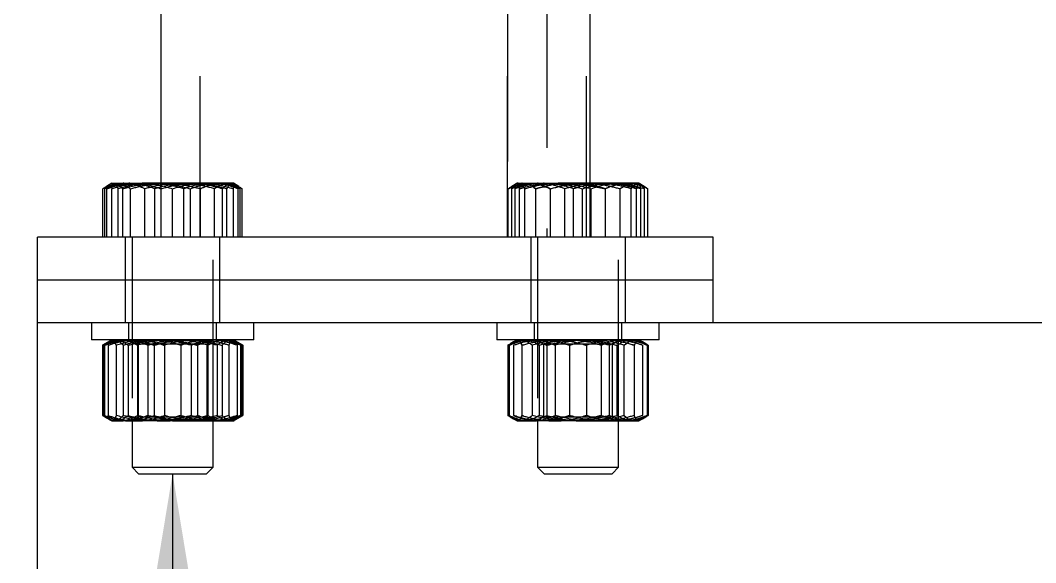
# Model space of a CAD drawing. Header units: metres. Extents: x 0 to 21025, y 0 to 14850.
# Drawn here: x 8533 to 9034, y 4642 to 4910 of the extents above; entities that cross this region are included whole.
import ezdxf

# ---------------------------------------------------------------- set-up
doc = ezdxf.new("R2010")
doc.units = ezdxf.units.M
doc.header["$LTSCALE"] = 25
doc.linetypes.add('HIDDEN2', pattern=[4.7625, 3.175, -1.5875])
doc.linetypes.add('PHANTOM', pattern=[63.5, 31.75, -6.35, 6.35, -6.35, 6.35, -6.35])
for name, color, linetype in [('SDM', 7, 'Continuous'), ('SL4', 4, 'Continuous'), ('SRE', 2, 'PHANTOM'), ('ST1', 7, 'HIDDEN2')]:
    doc.layers.add(name, color=color, linetype=linetype)
doc.styles.add('ROMANS', font='ROMANS.SHX')
doc.dimstyles.new('25___1-25', dxfattribs={"dimscale": 25, "dimtxt": 2.5, "dimasz": 2, "dimexe": 1.5, "dimexo": 1, "dimgap": 0.5, "dimtad": 1, "dimzin": 12, "dimtxsty": 'ROMANS', "dimcen": 0, "dimclrd": 256, "dimclre": 256, "dimclrt": 3, "dimazin": 3, "dimtfac": 1, "dimtmove": 0, "dimatfit": 0, "dimfxl": 1, "dimlwd": -1, "dimlwe": -1, "dimarcsym": 0})

msp = doc.modelspace()

# ---------------------------------------------------------------- linework, layer by layer
at = {"layer": 'SL4'}
for p, q in [((8814.376, 5408.899), (8814.376, 4829.246)), ((8602.71, 5312.904), (8602.71, 4829.246)), ((8578.543, 4829.246), (8575.876, 4827.706)), ((8578.543, 4829.246), (8593.543, 4829.246)), ((8623.543, 4829.246), (8593.543, 4829.246)), ((8638.543, 4829.246), (8623.543, 4829.246)), ((8778.543, 4829.246), (8777.996, 4828.93)), ((8779.081, 4829.246), (8778.543, 4829.246)), ((8779.081, 4829.246), (8798.708, 4829.246)), ((8828.171, 4829.246), (8798.708, 4829.246)), ((8838.543, 4829.246), (8828.171, 4829.246)), ((8839.09, 4828.93), (8838.543, 4829.246)), ((8841.27, 4826.566), (8839.073, 4828.764)), ((8841.216, 4827.703), (8839.09, 4828.93)), ((8574.138, 4802.746), (8574.138, 4826.566)), ((8578.543, 4802.746), (8578.543, 4826.566)), ((8608.543, 4802.746), (8608.543, 4826.566)), ((8638.543, 4802.746), (8638.543, 4826.566)), ((8775.817, 4802.746), (8775.817, 4826.566)), ((8782.345, 4802.746), (8782.345, 4826.566)), ((8815.071, 4802.746), (8815.071, 4826.566)), ((8841.27, 4802.746), (8841.27, 4826.566)), ((8842.935, 4802.746), (8842.935, 4826.566)), ((8541.876, 4781.579), (8541.876, 4802.746)), ((8875.21, 4802.746), (8541.876, 4802.746)), ((8875.21, 4781.579), (8875.21, 4802.746)), ((8541.876, 4760.413), (8541.876, 4781.579)), ((8875.21, 4781.579), (8541.876, 4781.579)), ((8875.21, 4760.413), (8875.21, 4781.579)), ((8541.876, 4593.746), (8541.876, 4760.413)), ((8875.21, 4760.413), (8541.876, 4760.413)), ((8568.543, 4760.413), (8568.543, 4752.079)), ((8648.543, 4752.079), (8648.543, 4760.413)), ((8768.543, 4760.413), (8768.543, 4752.079)), ((8848.543, 4752.079), (8848.543, 4760.413)), ((9300.048, 4760.413), (8875.21, 4760.413)), ((8648.543, 4752.079), (8568.543, 4752.079)), ((8578.543, 4752.079), (8573.902, 4749.4)), ((8573.902, 4749.4), (8573.902, 4714.759)), ((8591.223, 4749.4), (8591.223, 4714.759)), ((8625.864, 4749.4), (8625.864, 4714.759)), ((8643.184, 4749.4), (8638.543, 4752.079)), ((8643.184, 4749.4), (8643.184, 4714.759)), ((8769.26, 4752.079), (8768.543, 4752.079)), ((8848.543, 4752.079), (8769.26, 4752.079)), ((8776.789, 4751.008), (8774.523, 4749.4)), ((8774.523, 4749.4), (8774.523, 4714.759)), ((8778.543, 4752.079), (8776.763, 4751.052)), ((8797.187, 4749.4), (8797.187, 4714.759)), ((8831.207, 4749.4), (8831.207, 4714.759)), ((8840.323, 4751.052), (8838.543, 4752.079)), ((8840.297, 4751.008), (8842.563, 4749.4)), ((8842.563, 4749.4), (8842.563, 4714.759)), ((8573.902, 4714.759), (8578.543, 4712.079)), ((8638.543, 4712.079), (8643.184, 4714.759)), ((8776.789, 4713.151), (8774.523, 4714.759)), ((8776.763, 4713.107), (8778.543, 4712.079)), ((8838.543, 4712.079), (8840.323, 4713.107)), ((8578.543, 4712.079), (8582.562, 4712.079)), ((8608.543, 4712.079), (8582.562, 4712.079)), ((8588.543, 4712.079), (8588.543, 4689.293)), ((8608.543, 4712.079), (8634.524, 4712.079)), ((8628.543, 4689.293), (8628.543, 4712.079)), ((8634.524, 4712.079), (8638.543, 4712.079)), ((8778.543, 4712.079), (8785.855, 4712.079)), ((8814.197, 4712.079), (8785.855, 4712.079)), ((8788.543, 4712.079), (8788.543, 4689.293)), ((8814.197, 4712.079), (8836.885, 4712.079)), ((8828.543, 4689.293), (8828.543, 4712.079)), ((8836.885, 4712.079), (8838.543, 4712.079)), ((8588.543, 4689.293), (8591.756, 4686.079)), ((8588.543, 4689.293), (8628.543, 4689.293)), ((8625.33, 4686.079), (8628.543, 4689.293)), ((8788.543, 4689.293), (8791.756, 4686.079)), ((8788.543, 4689.293), (8828.543, 4689.293)), ((8825.33, 4686.079), (8828.543, 4689.293)), ((8591.756, 4686.079), (8625.33, 4686.079)), ((8791.756, 4686.079), (8825.33, 4686.079))]:
    msp.add_line(p, q, dxfattribs=at)
for points, knots in [([(8574.138, 4826.566), (8574.575, 4826.885), (8576.011, 4827.933), (8577.505, 4828.24), (8578.543, 4828.454)], [0, 0, 0, 0, 0.30465, 1, 1, 1, 1]), ([(8578.543, 4826.566), (8580.979, 4827.315), (8585.896, 4828.827), (8590.979, 4829.105), (8593.543, 4829.246)], [0, 0, 0, 0, 0.495458, 1, 1, 1, 1]), ([(8578.543, 4829.246), (8578.543, 4829.219), (8578.543, 4829.098), (8578.543, 4827.675), (8578.543, 4826.566)], [0, 0, 0, 0, 0.2203639, 1, 1, 1, 1]), ([(8593.543, 4829.246), (8593.899, 4829.243), (8596.591, 4829.218), (8601.668, 4828.633), (8606.237, 4827.26), (8608.543, 4826.566)], [0, 0, 0, 0, 0.07009, 0.5307844, 1, 1, 1, 1]), ([(8608.543, 4826.566), (8610.979, 4827.315), (8615.896, 4828.827), (8620.979, 4829.105), (8623.543, 4829.246)], [0, 0, 0, 0, 0.495458, 1, 1, 1, 1]), ([(8623.543, 4829.246), (8623.899, 4829.243), (8626.591, 4829.218), (8631.668, 4828.633), (8636.237, 4827.26), (8638.543, 4826.566)], [0, 0, 0, 0, 0.07009, 0.5307844, 1, 1, 1, 1]), ([(8638.543, 4826.566), (8638.543, 4827.675), (8638.543, 4829.098), (8638.543, 4829.219), (8638.543, 4829.246)], [0, 0, 0, 0, 0.7796361, 1, 1, 1, 1]), ([(8775.817, 4826.566), (8776.025, 4826.877), (8777.088, 4828.461), (8778.193, 4828.896), (8779.081, 4829.246)], [0, 0, 0, 0, 0.1963527, 1, 1, 1, 1]), ([(8779.081, 4829.246), (8779.324, 4829.219), (8780.428, 4829.098), (8781.505, 4827.675), (8782.345, 4826.566)], [0, 0, 0, 0, 0.2203639, 1, 1, 1, 1]), ([(8782.345, 4826.566), (8785.002, 4827.315), (8790.366, 4828.827), (8795.911, 4829.105), (8798.708, 4829.246)], [0, 0, 0, 0, 0.495458, 1, 1, 1, 1]), ([(8798.708, 4829.246), (8799.096, 4829.243), (8802.033, 4829.218), (8807.571, 4828.633), (8812.556, 4827.26), (8815.071, 4826.566)], [0, 0, 0, 0, 0.07009003, 0.53078443, 1, 1, 1, 1]), ([(8815.071, 4826.566), (8817.199, 4827.315), (8821.492, 4828.827), (8825.931, 4829.105), (8828.171, 4829.246)], [0, 0, 0, 0, 0.495458, 1, 1, 1, 1]), ([(8828.171, 4829.246), (8828.481, 4829.243), (8830.832, 4829.218), (8835.266, 4828.633), (8839.256, 4827.26), (8841.27, 4826.566)], [0, 0, 0, 0, 0.07009, 0.5307844, 1, 1, 1, 1]), ([(8839.275, 4828.562), (8839.444, 4828.523), (8840.688, 4828.238), (8841.894, 4827.341), (8842.935, 4826.566)], [0, 0, 0, 0, 0.13557047, 1, 1, 1, 1]), ([(8573.902, 4749.4), (8575.309, 4750.149), (8578.147, 4751.66), (8581.082, 4751.939), (8582.562, 4752.079)], [0, 0, 0, 0, 0.495458, 1, 1, 1, 1]), ([(8582.562, 4752.079), (8582.768, 4752.076), (8584.322, 4752.052), (8587.253, 4751.467), (8589.891, 4750.093), (8591.223, 4749.4)], [0, 0, 0, 0, 0.07009, 0.5307844, 1, 1, 1, 1]), ([(8608.543, 4752.079), (8606.968, 4752.039), (8601.105, 4751.891), (8595.397, 4750.452), (8591.223, 4749.4)], [0, 0, 0, 0, 0.2686336, 1, 1, 1, 1]), ([(8625.864, 4749.4), (8624.41, 4749.804), (8618.764, 4751.375), (8612.898, 4751.779), (8608.543, 4752.079)], [0, 0, 0, 0, 0.2575513, 1, 1, 1, 1]), ([(8625.864, 4749.4), (8627.27, 4750.149), (8630.109, 4751.66), (8633.043, 4751.939), (8634.524, 4752.079)], [0, 0, 0, 0, 0.495458, 1, 1, 1, 1]), ([(8634.524, 4752.079), (8634.729, 4752.076), (8636.284, 4752.052), (8639.215, 4751.467), (8641.853, 4750.093), (8643.184, 4749.4)], [0, 0, 0, 0, 0.07009, 0.5307844, 1, 1, 1, 1]), ([(8774.523, 4749.4), (8776.363, 4750.149), (8780.078, 4751.66), (8783.917, 4751.939), (8785.855, 4752.079)], [0, 0, 0, 0, 0.495458, 1, 1, 1, 1]), ([(8785.855, 4752.079), (8786.123, 4752.076), (8788.157, 4752.052), (8791.993, 4751.467), (8795.445, 4750.093), (8797.187, 4749.4)], [0, 0, 0, 0, 0.07009, 0.5307844, 1, 1, 1, 1]), ([(8814.197, 4752.079), (8812.65, 4752.039), (8806.892, 4751.891), (8801.287, 4750.452), (8797.187, 4749.4)], [0, 0, 0, 0, 0.2686336, 1, 1, 1, 1]), ([(8831.207, 4749.4), (8829.779, 4749.804), (8824.234, 4751.375), (8818.474, 4751.779), (8814.197, 4752.079)], [0, 0, 0, 0, 0.2575513, 1, 1, 1, 1]), ([(8831.207, 4749.4), (8832.129, 4750.149), (8833.99, 4751.66), (8835.914, 4751.939), (8836.885, 4752.079)], [0, 0, 0, 0, 0.495458, 1, 1, 1, 1]), ([(8573.902, 4714.759), (8575.309, 4714.01), (8578.147, 4712.498), (8581.082, 4712.22), (8582.562, 4712.079)], [0, 0, 0, 0, 0.495458, 1, 1, 1, 1]), ([(8582.562, 4712.079), (8582.768, 4712.082), (8584.322, 4712.107), (8587.253, 4712.692), (8589.891, 4714.066), (8591.223, 4714.759)], [0, 0, 0, 0, 0.07009, 0.5307844, 1, 1, 1, 1]), ([(8608.543, 4712.079), (8606.968, 4712.119), (8601.105, 4712.267), (8595.397, 4713.706), (8591.223, 4714.759)], [0, 0, 0, 0, 0.2686336, 1, 1, 1, 1]), ([(8625.864, 4714.759), (8624.41, 4714.354), (8618.764, 4712.784), (8612.898, 4712.379), (8608.543, 4712.079)], [0, 0, 0, 0, 0.2575513, 1, 1, 1, 1]), ([(8625.864, 4714.759), (8627.27, 4714.01), (8630.109, 4712.498), (8633.043, 4712.22), (8634.524, 4712.079)], [0, 0, 0, 0, 0.495458, 1, 1, 1, 1]), ([(8634.524, 4712.079), (8634.729, 4712.082), (8636.284, 4712.107), (8639.215, 4712.692), (8641.853, 4714.066), (8643.184, 4714.759)], [0, 0, 0, 0, 0.07009, 0.5307844, 1, 1, 1, 1]), ([(8774.523, 4714.759), (8776.363, 4714.01), (8780.078, 4712.498), (8783.917, 4712.22), (8785.855, 4712.079)], [0, 0, 0, 0, 0.495458, 1, 1, 1, 1]), ([(8785.855, 4712.079), (8786.123, 4712.082), (8788.157, 4712.107), (8791.993, 4712.692), (8795.445, 4714.066), (8797.187, 4714.759)], [0, 0, 0, 0, 0.07009, 0.5307844, 1, 1, 1, 1]), ([(8814.197, 4712.079), (8812.65, 4712.119), (8806.892, 4712.267), (8801.287, 4713.706), (8797.187, 4714.759)], [0, 0, 0, 0, 0.2686336, 1, 1, 1, 1]), ([(8831.207, 4714.759), (8829.779, 4714.354), (8824.234, 4712.784), (8818.474, 4712.379), (8814.197, 4712.079)], [0, 0, 0, 0, 0.2575513, 1, 1, 1, 1]), ([(8831.207, 4714.759), (8832.129, 4714.01), (8833.99, 4712.498), (8835.914, 4712.22), (8836.885, 4712.079)], [0, 0, 0, 0, 0.495458, 1, 1, 1, 1]), ([(8836.885, 4712.079), (8837.02, 4712.082), (8838.039, 4712.107), (8839.961, 4712.692), (8841.691, 4714.066), (8842.563, 4714.759)], [0, 0, 0, 0, 0.07009, 0.5307844, 1, 1, 1, 1])]:
    msp.add_open_spline(points, degree=3, knots=knots, dxfattribs=at)
at = {"layer": 'SRE'}
msp.add_circle((9058.259, 4589.787), 854.648, dxfattribs=at)
at = {"layer": 'ST1'}
for p, q in [((8812.71, 4802.746), (8812.71, 5408.401)), ((8793.21, 5402.297), (8793.21, 4802.746)), ((8773.71, 5395.675), (8773.71, 4802.746)), ((8773.71, 4802.746), (8773.71, 5395.675)), ((8622.21, 4802.746), (8622.21, 5324.827)), ((8578.543, 4828.454), (8580.992, 4829.246)), ((8602.71, 4829.246), (8602.71, 4802.746)), ((8639.565, 4828.589), (8637.556, 4829.246)), ((8641.21, 4827.706), (8638.543, 4829.246)), ((8777.996, 4828.93), (8775.87, 4827.703)), ((8812.148, 4829.246), (8799.454, 4827.609)), ((8810.447, 4828.785), (8822.133, 4826.566)), ((8814.376, 4829.246), (8814.376, 4802.746)), ((8838.482, 4829.246), (8838.543, 4829.246)), ((8575.124, 4802.746), (8575.124, 4826.566)), ((8576.135, 4802.746), (8576.135, 4826.566)), ((8581.742, 4802.746), (8581.742, 4826.566)), ((8583.937, 4802.746), (8583.937, 4826.566)), ((8587.846, 4802.746), (8587.846, 4826.566)), ((8594.834, 4802.746), (8594.834, 4826.566)), ((8599.73, 4802.746), (8599.73, 4826.566)), ((8602.936, 4802.746), (8602.936, 4826.566)), ((8614.15, 4802.746), (8614.15, 4826.566)), ((8617.356, 4802.746), (8617.356, 4826.566)), ((8622.252, 4802.746), (8622.252, 4826.566)), ((8629.24, 4802.746), (8629.24, 4826.566)), ((8633.15, 4802.746), (8633.15, 4826.566)), ((8635.344, 4802.746), (8635.344, 4826.566)), ((8640.951, 4802.746), (8640.951, 4826.566)), ((8641.962, 4802.746), (8641.962, 4826.566)), ((8642.948, 4802.746), (8642.948, 4826.566)), ((8774.151, 4802.746), (8774.151, 4826.566)), ((8776.812, 4827.597), (8774.153, 4826.566)), ((8774.153, 4802.746), (8774.153, 4826.566)), ((8777.497, 4802.746), (8777.497, 4826.566)), ((8779.711, 4802.746), (8779.711, 4826.566)), ((8786.802, 4827.124), (8787.743, 4826.566)), ((8787.743, 4802.746), (8787.743, 4826.566)), ((8787.758, 4802.746), (8787.758, 4826.566)), ((8794.935, 4802.746), (8794.935, 4826.566)), ((8794.953, 4802.746), (8794.953, 4826.566)), ((8802.015, 4802.746), (8802.015, 4826.566)), ((8806.329, 4802.746), (8806.329, 4826.566)), ((8810.757, 4802.746), (8810.757, 4826.566)), ((8822.133, 4802.746), (8822.133, 4826.566)), ((8822.151, 4802.746), (8822.151, 4826.566)), ((8829.328, 4802.746), (8829.328, 4826.566)), ((8830.284, 4827.124), (8829.343, 4826.566)), ((8829.343, 4802.746), (8829.343, 4826.566)), ((8834.741, 4802.746), (8834.741, 4826.566)), ((8837.375, 4802.746), (8837.375, 4826.566)), ((8839.589, 4802.746), (8839.589, 4826.566)), ((8842.933, 4802.746), (8842.933, 4826.566)), ((8585.21, 4802.746), (8585.21, 4781.579)), ((8588.543, 4802.746), (8588.543, 4712.079)), ((8628.543, 4712.079), (8628.543, 4802.746)), ((8631.876, 4781.579), (8631.876, 4802.746)), ((8785.21, 4802.746), (8785.21, 4781.579)), ((8788.543, 4802.746), (8788.543, 4712.079)), ((8828.543, 4712.079), (8828.543, 4802.746)), ((8831.876, 4781.579), (8831.876, 4802.746)), ((8585.21, 4781.579), (8585.21, 4760.413)), ((8631.876, 4760.413), (8631.876, 4781.579)), ((8785.21, 4781.579), (8785.21, 4760.413)), ((8831.876, 4760.413), (8831.876, 4781.579)), ((8586.876, 4760.413), (8586.876, 4752.079)), ((8630.21, 4752.079), (8630.21, 4760.413)), ((8786.876, 4760.413), (8786.876, 4752.079)), ((8830.21, 4752.079), (8830.21, 4760.413)), ((8574.359, 4749.4), (8574.359, 4714.759)), ((8575.042, 4749.4), (8575.042, 4714.759)), ((8576.73, 4749.4), (8576.73, 4714.759)), ((8580.765, 4749.4), (8580.765, 4714.759)), ((8584.16, 4749.4), (8584.16, 4714.759)), ((8586.595, 4749.4), (8586.595, 4714.759)), ((8588.543, 4752.079), (8588.543, 4751.995)), ((8608.543, 4751.995), (8588.543, 4751.995)), ((8588.543, 4751.995), (8591.543, 4749.894)), ((8625.543, 4749.894), (8591.543, 4749.894)), ((8591.543, 4749.894), (8591.543, 4714.18)), ((8596.307, 4749.4), (8596.307, 4714.759)), ((8599.425, 4749.4), (8599.425, 4714.759)), ((8604.509, 4749.4), (8604.509, 4714.759)), ((8628.543, 4751.995), (8608.543, 4751.995)), ((8612.578, 4749.4), (8612.578, 4714.759)), ((8617.661, 4749.4), (8617.661, 4714.759)), ((8620.78, 4749.4), (8620.78, 4714.759)), ((8625.543, 4749.894), (8628.543, 4751.995)), ((8625.543, 4714.18), (8625.543, 4749.894)), ((8628.543, 4751.995), (8628.543, 4752.079)), ((8634.968, 4751.474), (8629.853, 4752.079)), ((8630.491, 4749.4), (8630.491, 4714.759)), ((8632.926, 4749.4), (8632.926, 4714.759)), ((8636.322, 4749.4), (8636.322, 4714.759)), ((8642.044, 4749.4), (8636.634, 4751.161)), ((8640.356, 4749.4), (8640.356, 4714.759)), ((8642.044, 4749.4), (8642.044, 4714.759)), ((8642.727, 4749.4), (8642.727, 4714.759)), ((8773.973, 4749.4), (8773.973, 4714.759)), ((8776.763, 4751.052), (8775.069, 4750.073)), ((8776.679, 4749.4), (8776.679, 4714.759)), ((8776.687, 4749.4), (8776.687, 4714.759)), ((8780.83, 4749.4), (8780.83, 4714.759)), ((8781.622, 4749.597), (8780.842, 4749.4)), ((8780.842, 4749.4), (8780.842, 4714.759)), ((8785.879, 4749.4), (8785.879, 4714.759)), ((8788.543, 4752.079), (8788.543, 4751.995)), ((8812.312, 4751.995), (8788.543, 4751.995)), ((8788.543, 4751.995), (8791.543, 4749.894)), ((8789.341, 4749.4), (8789.341, 4714.759)), ((8825.543, 4749.894), (8791.543, 4749.894)), ((8791.543, 4749.894), (8791.543, 4714.18)), ((8793.175, 4749.4), (8793.175, 4714.759)), ((8800.029, 4750.665), (8804.38, 4749.4)), ((8804.38, 4749.4), (8805.65, 4749.716)), ((8804.38, 4749.4), (8804.38, 4714.759)), ((8804.4, 4749.4), (8804.4, 4714.759)), ((8812.706, 4749.4), (8811.437, 4749.716)), ((8828.543, 4751.995), (8812.312, 4751.995)), ((8812.687, 4749.4), (8812.687, 4714.759)), ((8812.706, 4749.4), (8812.706, 4714.759)), ((8819.9, 4749.4), (8819.9, 4714.759)), ((8823.911, 4749.4), (8823.911, 4714.759)), ((8825.543, 4749.894), (8828.543, 4751.995)), ((8825.543, 4714.18), (8825.543, 4749.894)), ((8827.746, 4749.4), (8827.746, 4714.759)), ((8828.543, 4751.995), (8828.543, 4752.079)), ((8837.857, 4751.427), (8833.512, 4752.079)), ((8835.464, 4749.597), (8836.244, 4749.4)), ((8836.317, 4749.518), (8836.244, 4749.4)), ((8836.244, 4749.4), (8836.244, 4714.759)), ((8836.256, 4749.4), (8836.256, 4714.759)), ((8843.113, 4749.4), (8838.863, 4751.156)), ((8842.017, 4750.073), (8840.323, 4751.052)), ((8840.4, 4749.4), (8840.4, 4714.759)), ((8840.407, 4749.4), (8840.407, 4714.759)), ((8843.113, 4749.4), (8843.113, 4714.759)), ((8591.543, 4714.18), (8588.543, 4712.079)), ((8591.543, 4714.18), (8608.543, 4714.18)), ((8608.543, 4714.18), (8625.543, 4714.18)), ((8628.543, 4712.079), (8625.543, 4714.18)), ((8642.044, 4714.759), (8636.634, 4712.998)), ((8775.069, 4714.085), (8776.763, 4713.107)), ((8781.622, 4714.561), (8780.842, 4714.759)), ((8791.543, 4714.18), (8788.543, 4712.079)), ((8791.543, 4714.18), (8811.747, 4714.18)), ((8800.029, 4713.493), (8804.38, 4714.759)), ((8804.38, 4714.759), (8805.65, 4714.443)), ((8812.706, 4714.759), (8811.437, 4714.443)), ((8811.747, 4714.18), (8825.543, 4714.18)), ((8828.543, 4712.079), (8825.543, 4714.18)), ((8835.464, 4714.561), (8836.244, 4714.759)), ((8836.317, 4714.641), (8836.244, 4714.759)), ((8843.113, 4714.759), (8838.863, 4713.002)), ((8840.323, 4713.107), (8842.017, 4714.085)), ((8634.968, 4712.684), (8629.853, 4712.079)), ((8837.857, 4712.732), (8833.512, 4712.079))]:
    msp.add_line(p, q, dxfattribs=at)
for points, knots in [([(8584.486, 4829.246), (8584.241, 4829.243), (8582.383, 4829.218), (8578.881, 4828.633), (8575.729, 4827.26), (8574.138, 4826.566)], [0, 0, 0, 0, 0.07009, 0.5307844, 1, 1, 1, 1]), ([(8587.427, 4829.246), (8587.135, 4829.243), (8584.927, 4829.218), (8580.763, 4828.633), (8577.015, 4827.26), (8575.124, 4826.566)], [0, 0, 0, 0, 0.07009, 0.5307844, 1, 1, 1, 1]), ([(8576.135, 4826.566), (8576.992, 4826.877), (8581.354, 4828.461), (8585.89, 4828.896), (8589.536, 4829.246)], [0, 0, 0, 0, 0.1963527, 1, 1, 1, 1]), ([(8581.742, 4826.566), (8581.287, 4827.315), (8580.368, 4828.827), (8579.418, 4829.105), (8578.939, 4829.246)], [0, 0, 0, 0, 0.495458, 1, 1, 1, 1]), ([(8579.53, 4829.246), (8579.635, 4829.243), (8580.426, 4829.218), (8581.917, 4828.633), (8583.259, 4827.26), (8583.937, 4826.566)], [0, 0, 0, 0, 0.07009003, 0.53078443, 1, 1, 1, 1]), ([(8580.992, 4829.246), (8581.503, 4829.219), (8583.822, 4829.098), (8586.083, 4827.675), (8587.846, 4826.566)], [0, 0, 0, 0, 0.2203639, 1, 1, 1, 1]), ([(8597.946, 4829.246), (8597.562, 4829.243), (8594.653, 4829.218), (8589.169, 4828.633), (8584.233, 4827.26), (8581.742, 4826.566)], [0, 0, 0, 0, 0.07009, 0.5307844, 1, 1, 1, 1]), ([(8583.937, 4826.566), (8585.005, 4826.877), (8590.444, 4828.461), (8596.1, 4828.896), (8600.646, 4829.246)], [0, 0, 0, 0, 0.1963527, 1, 1, 1, 1]), ([(8594.834, 4826.566), (8593.154, 4827.315), (8589.762, 4828.827), (8586.255, 4829.105), (8584.486, 4829.246)], [0, 0, 0, 0, 0.495458, 1, 1, 1, 1]), ([(8599.73, 4826.566), (8597.732, 4827.315), (8593.699, 4828.827), (8589.53, 4829.105), (8587.427, 4829.246)], [0, 0, 0, 0, 0.49545796, 1, 1, 1, 1]), ([(8587.846, 4826.566), (8590.64, 4827.315), (8596.279, 4828.827), (8602.108, 4829.105), (8605.049, 4829.246)], [0, 0, 0, 0, 0.495458, 1, 1, 1, 1]), ([(8589.536, 4829.246), (8590.535, 4829.219), (8595.069, 4829.098), (8599.49, 4827.675), (8602.936, 4826.566)], [0, 0, 0, 0, 0.2203639, 1, 1, 1, 1]), ([(8612.037, 4829.246), (8611.629, 4829.243), (8608.541, 4829.218), (8602.719, 4828.633), (8597.479, 4827.26), (8594.834, 4826.566)], [0, 0, 0, 0, 0.07009, 0.5307844, 1, 1, 1, 1]), ([(8614.15, 4826.566), (8611.518, 4827.315), (8606.207, 4828.827), (8600.716, 4829.105), (8597.946, 4829.246)], [0, 0, 0, 0, 0.495458, 1, 1, 1, 1]), ([(8616.44, 4829.246), (8611.894, 4828.896), (8606.237, 4828.461), (8600.798, 4826.877), (8599.73, 4826.566)], [0, 0, 0, 0, 0.8036473, 1, 1, 1, 1]), ([(8600.646, 4829.246), (8601.892, 4829.219), (8607.546, 4829.098), (8613.058, 4827.675), (8617.356, 4826.566)], [0, 0, 0, 0, 0.2203639, 1, 1, 1, 1]), ([(8602.936, 4826.566), (8605.568, 4827.315), (8610.879, 4828.827), (8616.37, 4829.105), (8619.14, 4829.246)], [0, 0, 0, 0, 0.495458, 1, 1, 1, 1]), ([(8605.049, 4829.246), (8605.457, 4829.243), (8608.545, 4829.218), (8614.367, 4828.633), (8619.607, 4827.26), (8622.252, 4826.566)], [0, 0, 0, 0, 0.07009, 0.5307844, 1, 1, 1, 1]), ([(8629.24, 4826.566), (8626.446, 4827.315), (8620.807, 4828.827), (8614.978, 4829.105), (8612.037, 4829.246)], [0, 0, 0, 0, 0.495458, 1, 1, 1, 1]), ([(8627.55, 4829.246), (8623.905, 4828.896), (8619.368, 4828.461), (8615.006, 4826.877), (8614.15, 4826.566)], [0, 0, 0, 0, 0.8036473, 1, 1, 1, 1]), ([(8633.15, 4826.566), (8628.852, 4827.675), (8623.339, 4829.098), (8617.686, 4829.219), (8616.44, 4829.246)], [0, 0, 0, 0, 0.7796361, 1, 1, 1, 1]), ([(8617.356, 4826.566), (8619.354, 4827.315), (8623.387, 4828.827), (8627.556, 4829.105), (8629.659, 4829.246)], [0, 0, 0, 0, 0.495458, 1, 1, 1, 1]), ([(8619.14, 4829.246), (8619.524, 4829.243), (8622.433, 4829.218), (8627.917, 4828.633), (8632.853, 4827.26), (8635.344, 4826.566)], [0, 0, 0, 0, 0.07009, 0.5307844, 1, 1, 1, 1]), ([(8622.252, 4826.566), (8623.932, 4827.315), (8627.324, 4828.827), (8630.831, 4829.105), (8632.6, 4829.246)], [0, 0, 0, 0, 0.495458, 1, 1, 1, 1]), ([(8640.951, 4826.566), (8637.504, 4827.675), (8633.083, 4829.098), (8628.55, 4829.219), (8627.55, 4829.246)], [0, 0, 0, 0, 0.77963608, 1, 1, 1, 1]), ([(8636.094, 4829.246), (8634.229, 4828.896), (8631.909, 4828.461), (8629.678, 4826.877), (8629.24, 4826.566)], [0, 0, 0, 0, 0.8036473, 1, 1, 1, 1]), ([(8629.659, 4829.246), (8629.951, 4829.243), (8632.159, 4829.218), (8636.323, 4828.633), (8640.071, 4827.26), (8641.962, 4826.566)], [0, 0, 0, 0, 0.07009, 0.5307844, 1, 1, 1, 1]), ([(8632.6, 4829.246), (8632.845, 4829.243), (8634.703, 4829.218), (8638.205, 4828.633), (8641.358, 4827.26), (8642.948, 4826.566)], [0, 0, 0, 0, 0.07009, 0.5307844, 1, 1, 1, 1]), ([(8637.556, 4829.246), (8637.452, 4829.243), (8636.661, 4829.218), (8635.169, 4828.633), (8633.827, 4827.26), (8633.15, 4826.566)], [0, 0, 0, 0, 0.07009, 0.5307844, 1, 1, 1, 1]), ([(8635.344, 4826.566), (8635.799, 4827.315), (8636.718, 4828.827), (8637.668, 4829.105), (8638.148, 4829.246)], [0, 0, 0, 0, 0.495458, 1, 1, 1, 1]), ([(8642.948, 4826.566), (8641.185, 4827.675), (8638.924, 4829.098), (8636.605, 4829.219), (8636.094, 4829.246)], [0, 0, 0, 0, 0.7796361, 1, 1, 1, 1]), ([(8774.151, 4826.566), (8774.815, 4826.877), (8778.198, 4828.461), (8781.716, 4828.896), (8784.543, 4829.246)], [0, 0, 0, 0, 0.1963527, 1, 1, 1, 1]), ([(8780.955, 4829.246), (8780.793, 4829.243), (8779.572, 4829.218), (8777.269, 4828.633), (8775.197, 4827.26), (8774.151, 4826.566)], [0, 0, 0, 0, 0.07009003, 0.53078443, 1, 1, 1, 1]), ([(8788.916, 4829.246), (8788.605, 4829.243), (8786.254, 4829.218), (8781.821, 4828.633), (8777.83, 4827.26), (8775.817, 4826.566)], [0, 0, 0, 0, 0.07009003, 0.53078443, 1, 1, 1, 1]), ([(8777.497, 4826.566), (8777.677, 4827.315), (8778.04, 4828.827), (8778.415, 4829.105), (8778.604, 4829.246)], [0, 0, 0, 0, 0.495458, 1, 1, 1, 1]), ([(8791.913, 4829.246), (8791.572, 4829.243), (8788.984, 4829.218), (8784.105, 4828.633), (8779.713, 4827.26), (8777.497, 4826.566)], [0, 0, 0, 0, 0.07009, 0.5307844, 1, 1, 1, 1]), ([(8778.604, 4829.246), (8778.631, 4829.243), (8778.829, 4829.218), (8779.204, 4828.633), (8779.541, 4827.26), (8779.711, 4826.566)], [0, 0, 0, 0, 0.07009, 0.5307844, 1, 1, 1, 1]), ([(8779.711, 4826.566), (8780.704, 4826.877), (8785.756, 4828.461), (8791.011, 4828.896), (8795.234, 4829.246)], [0, 0, 0, 0, 0.1963527, 1, 1, 1, 1]), ([(8787.758, 4826.566), (8786.654, 4827.315), (8784.423, 4828.827), (8782.118, 4829.105), (8780.955, 4829.246)], [0, 0, 0, 0, 0.495458, 1, 1, 1, 1]), ([(8784.543, 4829.246), (8785.318, 4829.219), (8788.834, 4829.098), (8792.262, 4827.675), (8794.935, 4826.566)], [0, 0, 0, 0, 0.22036392, 1, 1, 1, 1]), ([(8804.955, 4829.246), (8804.547, 4829.243), (8801.46, 4829.218), (8795.64, 4828.633), (8790.402, 4827.26), (8787.758, 4826.566)], [0, 0, 0, 0, 0.07009, 0.5307844, 1, 1, 1, 1]), ([(8794.953, 4826.566), (8793.269, 4827.362), (8790.942, 4828.461), (8788.536, 4828.716), (8787.871, 4828.786)], [0, 0, 0, 0, 0.7238964, 1, 1, 1, 1]), ([(8802.015, 4826.566), (8799.887, 4827.315), (8795.594, 4828.827), (8791.155, 4829.105), (8788.916, 4829.246)], [0, 0, 0, 0, 0.495458, 1, 1, 1, 1]), ([(8806.329, 4826.566), (8803.988, 4827.315), (8799.263, 4828.827), (8794.378, 4829.105), (8791.913, 4829.246)], [0, 0, 0, 0, 0.495458, 1, 1, 1, 1]), ([(8794.935, 4826.566), (8797.728, 4827.315), (8803.365, 4828.827), (8809.192, 4829.105), (8812.132, 4829.246)], [0, 0, 0, 0, 0.495458, 1, 1, 1, 1]), ([(8795.234, 4829.246), (8796.392, 4829.219), (8801.643, 4829.098), (8806.764, 4827.675), (8810.757, 4826.566)], [0, 0, 0, 0, 0.22036392, 1, 1, 1, 1]), ([(8818.378, 4829.246), (8817.99, 4829.243), (8815.053, 4829.218), (8809.515, 4828.633), (8804.53, 4827.26), (8802.015, 4826.566)], [0, 0, 0, 0, 0.07009003, 0.53078443, 1, 1, 1, 1]), ([(8822.151, 4826.566), (8819.358, 4827.315), (8813.721, 4828.827), (8807.895, 4829.105), (8804.955, 4829.246)], [0, 0, 0, 0, 0.49545796, 1, 1, 1, 1]), ([(8821.852, 4829.246), (8817.629, 4828.896), (8812.374, 4828.461), (8807.321, 4826.877), (8806.329, 4826.566)], [0, 0, 0, 0, 0.8036473, 1, 1, 1, 1]), ([(8810.757, 4826.566), (8813.098, 4827.315), (8817.824, 4828.827), (8822.708, 4829.105), (8825.173, 4829.246)], [0, 0, 0, 0, 0.495458, 1, 1, 1, 1]), ([(8812.132, 4829.246), (8812.539, 4829.243), (8815.626, 4829.218), (8821.446, 4828.633), (8826.684, 4827.26), (8829.328, 4826.566)], [0, 0, 0, 0, 0.07009, 0.5307844, 1, 1, 1, 1]), ([(8834.741, 4826.566), (8832.084, 4827.315), (8826.72, 4828.827), (8821.176, 4829.105), (8818.378, 4829.246)], [0, 0, 0, 0, 0.49545796, 1, 1, 1, 1]), ([(8837.375, 4826.566), (8833.382, 4827.675), (8828.261, 4829.098), (8823.009, 4829.219), (8821.852, 4829.246)], [0, 0, 0, 0, 0.7796361, 1, 1, 1, 1]), ([(8832.543, 4829.246), (8829.716, 4828.896), (8826.198, 4828.461), (8822.815, 4826.877), (8822.151, 4826.566)], [0, 0, 0, 0, 0.8036473, 1, 1, 1, 1]), ([(8824.859, 4827.606), (8825.646, 4827.937), (8828.156, 4828.993), (8830.751, 4829.143), (8832.533, 4829.246)], [0, 0, 0, 0, 0.3134898, 1, 1, 1, 1]), ([(8825.173, 4829.246), (8825.515, 4829.243), (8828.102, 4829.218), (8832.981, 4828.633), (8837.373, 4827.26), (8839.589, 4826.566)], [0, 0, 0, 0, 0.07009003, 0.53078443, 1, 1, 1, 1]), ([(8829.328, 4826.566), (8830.433, 4827.315), (8832.663, 4828.827), (8834.968, 4829.105), (8836.132, 4829.246)], [0, 0, 0, 0, 0.49545796, 1, 1, 1, 1]), ([(8842.935, 4826.566), (8840.262, 4827.675), (8836.834, 4829.098), (8833.318, 4829.219), (8832.543, 4829.246)], [0, 0, 0, 0, 0.7796361, 1, 1, 1, 1]), ([(8838.006, 4829.246), (8837.118, 4828.896), (8836.013, 4828.461), (8834.95, 4826.877), (8834.741, 4826.566)], [0, 0, 0, 0, 0.8036473, 1, 1, 1, 1]), ([(8836.132, 4829.246), (8836.293, 4829.244), (8837.345, 4829.23), (8838.39, 4828.868), (8839.275, 4828.562)], [0, 0, 0, 0, 0.15330403, 1, 1, 1, 1]), ([(8838.482, 4829.246), (8838.456, 4829.243), (8838.257, 4829.218), (8837.882, 4828.633), (8837.545, 4827.26), (8837.375, 4826.566)], [0, 0, 0, 0, 0.07009, 0.5307844, 1, 1, 1, 1]), ([(8839.073, 4828.764), (8838.96, 4828.891), (8838.609, 4829.288), (8838.25, 4829.263), (8838.006, 4829.246)], [0, 0, 0, 0, 0.32071057, 1, 1, 1, 1]), ([(8839.589, 4826.566), (8839.409, 4827.315), (8839.046, 4828.827), (8838.671, 4829.105), (8838.482, 4829.246)], [0, 0, 0, 0, 0.495458, 1, 1, 1, 1]), ([(8787.743, 4826.566), (8788.834, 4826.919), (8790.284, 4827.388), (8791.792, 4827.557), (8792.166, 4827.599)], [0, 0, 0, 0, 0.7522163, 1, 1, 1, 1]), ([(8585.333, 4752.079), (8584.335, 4752.039), (8580.62, 4751.891), (8577.004, 4750.452), (8574.359, 4749.4)], [0, 0, 0, 0, 0.2686336, 1, 1, 1, 1]), ([(8575.042, 4749.4), (8577.022, 4750.149), (8581.018, 4751.66), (8585.149, 4751.939), (8587.233, 4752.079)], [0, 0, 0, 0, 0.495458, 1, 1, 1, 1]), ([(8576.477, 4750.773), (8576.769, 4750.977), (8578.077, 4751.887), (8579.428, 4751.995), (8580.477, 4752.079)], [0, 0, 0, 0, 0.22369983, 1, 1, 1, 1]), ([(8576.73, 4749.4), (8578.986, 4750.149), (8583.538, 4751.66), (8588.245, 4751.939), (8590.619, 4752.079)], [0, 0, 0, 0, 0.495458, 1, 1, 1, 1]), ([(8578.747, 4752.079), (8578.699, 4752.076), (8578.337, 4752.052), (8577.655, 4751.467), (8577.04, 4750.093), (8576.73, 4749.4)], [0, 0, 0, 0, 0.07009, 0.5307844, 1, 1, 1, 1]), ([(8580.765, 4749.4), (8580.437, 4750.149), (8579.776, 4751.66), (8579.092, 4751.939), (8578.747, 4752.079)], [0, 0, 0, 0, 0.495458, 1, 1, 1, 1]), ([(8584.16, 4749.4), (8583.777, 4749.804), (8582.291, 4751.375), (8580.747, 4751.779), (8579.601, 4752.079)], [0, 0, 0, 0, 0.2575513, 1, 1, 1, 1]), ([(8580.477, 4752.079), (8580.622, 4752.076), (8581.72, 4752.052), (8583.791, 4751.467), (8585.655, 4750.093), (8586.595, 4749.4)], [0, 0, 0, 0, 0.07009003, 0.53078443, 1, 1, 1, 1]), ([(8596.671, 4752.079), (8595.225, 4752.039), (8589.841, 4751.891), (8584.598, 4750.452), (8580.765, 4749.4)], [0, 0, 0, 0, 0.2686336, 1, 1, 1, 1]), ([(8600.911, 4752.079), (8600.514, 4752.076), (8597.507, 4752.052), (8591.838, 4751.467), (8586.735, 4750.093), (8584.16, 4749.4)], [0, 0, 0, 0, 0.07009, 0.5307844, 1, 1, 1, 1]), ([(8596.307, 4749.4), (8595.385, 4749.804), (8591.808, 4751.375), (8588.092, 4751.779), (8585.333, 4752.079)], [0, 0, 0, 0, 0.2575513, 1, 1, 1, 1]), ([(8586.595, 4749.4), (8589.371, 4750.149), (8594.974, 4751.66), (8600.765, 4751.939), (8603.687, 4752.079)], [0, 0, 0, 0, 0.495458, 1, 1, 1, 1]), ([(8587.233, 4752.079), (8587.522, 4752.076), (8589.711, 4752.052), (8593.837, 4751.467), (8597.551, 4750.093), (8599.425, 4749.4)], [0, 0, 0, 0, 0.07009, 0.5307844, 1, 1, 1, 1]), ([(8590.619, 4752.079), (8590.949, 4752.076), (8593.442, 4752.052), (8598.142, 4751.467), (8602.374, 4750.093), (8604.509, 4749.4)], [0, 0, 0, 0, 0.07009003, 0.53078443, 1, 1, 1, 1]), ([(8613.399, 4752.079), (8612.994, 4752.076), (8609.926, 4752.052), (8604.141, 4751.467), (8598.934, 4750.093), (8596.307, 4749.4)], [0, 0, 0, 0, 0.07009, 0.5307844, 1, 1, 1, 1]), ([(8612.578, 4749.4), (8611.242, 4749.804), (8606.057, 4751.375), (8600.671, 4751.779), (8596.671, 4752.079)], [0, 0, 0, 0, 0.2575513, 1, 1, 1, 1]), ([(8599.425, 4749.4), (8602.145, 4750.149), (8607.636, 4751.66), (8613.312, 4751.939), (8616.175, 4752.079)], [0, 0, 0, 0, 0.495458, 1, 1, 1, 1]), ([(8617.661, 4749.4), (8614.941, 4750.149), (8609.45, 4751.66), (8603.775, 4751.939), (8600.911, 4752.079)], [0, 0, 0, 0, 0.495458, 1, 1, 1, 1]), ([(8603.687, 4752.079), (8604.093, 4752.076), (8607.161, 4752.052), (8612.945, 4751.467), (8618.152, 4750.093), (8620.78, 4749.4)], [0, 0, 0, 0, 0.07009, 0.5307844, 1, 1, 1, 1]), ([(8620.415, 4752.079), (8618.969, 4752.039), (8613.585, 4751.891), (8608.343, 4750.452), (8604.509, 4749.4)], [0, 0, 0, 0, 0.2686336, 1, 1, 1, 1]), ([(8626.467, 4752.079), (8626.138, 4752.076), (8623.645, 4752.052), (8618.944, 4751.467), (8614.713, 4750.093), (8612.578, 4749.4)], [0, 0, 0, 0, 0.07009, 0.5307844, 1, 1, 1, 1]), ([(8630.491, 4749.4), (8627.715, 4750.149), (8622.113, 4751.66), (8616.321, 4751.939), (8613.399, 4752.079)], [0, 0, 0, 0, 0.495458, 1, 1, 1, 1]), ([(8616.175, 4752.079), (8616.572, 4752.076), (8619.579, 4752.052), (8625.248, 4751.467), (8630.351, 4750.093), (8632.926, 4749.4)], [0, 0, 0, 0, 0.07009, 0.5307844, 1, 1, 1, 1]), ([(8629.853, 4752.079), (8629.564, 4752.076), (8627.376, 4752.052), (8623.249, 4751.467), (8619.535, 4750.093), (8617.661, 4749.4)], [0, 0, 0, 0, 0.07009, 0.5307844, 1, 1, 1, 1]), ([(8636.322, 4749.4), (8634.986, 4749.804), (8629.801, 4751.375), (8624.415, 4751.779), (8620.415, 4752.079)], [0, 0, 0, 0, 0.2575513, 1, 1, 1, 1]), ([(8631.753, 4752.079), (8630.756, 4752.039), (8627.041, 4751.891), (8623.425, 4750.452), (8620.78, 4749.4)], [0, 0, 0, 0, 0.2686336, 1, 1, 1, 1]), ([(8640.356, 4749.4), (8638.101, 4750.149), (8633.548, 4751.66), (8628.841, 4751.939), (8626.467, 4752.079)], [0, 0, 0, 0, 0.495458, 1, 1, 1, 1]), ([(8636.609, 4752.079), (8636.464, 4752.076), (8635.366, 4752.052), (8633.295, 4751.467), (8631.431, 4750.093), (8630.491, 4749.4)], [0, 0, 0, 0, 0.07009, 0.5307844, 1, 1, 1, 1]), ([(8642.727, 4749.4), (8641.806, 4749.804), (8638.229, 4751.375), (8634.513, 4751.779), (8631.753, 4752.079)], [0, 0, 0, 0, 0.2575513, 1, 1, 1, 1]), ([(8637.485, 4752.079), (8637.071, 4752.039), (8635.527, 4751.891), (8634.025, 4750.452), (8632.926, 4749.4)], [0, 0, 0, 0, 0.2686336, 1, 1, 1, 1]), ([(8636.322, 4749.4), (8636.649, 4750.149), (8637.311, 4751.66), (8637.994, 4751.939), (8638.339, 4752.079)], [0, 0, 0, 0, 0.495458, 1, 1, 1, 1]), ([(8640.609, 4750.773), (8640.317, 4750.977), (8639.01, 4751.887), (8637.658, 4751.995), (8636.609, 4752.079)], [0, 0, 0, 0, 0.2236998, 1, 1, 1, 1]), ([(8638.339, 4752.079), (8638.387, 4752.076), (8638.749, 4752.052), (8639.432, 4751.467), (8640.046, 4750.093), (8640.356, 4749.4)], [0, 0, 0, 0, 0.07009003, 0.53078443, 1, 1, 1, 1]), ([(8773.973, 4749.4), (8775.532, 4750.149), (8778.679, 4751.66), (8781.933, 4751.939), (8783.574, 4752.079)], [0, 0, 0, 0, 0.49545796, 1, 1, 1, 1]), ([(8781.657, 4752.079), (8780.958, 4752.039), (8778.357, 4751.891), (8775.825, 4750.452), (8773.973, 4749.4)], [0, 0, 0, 0, 0.2686336, 1, 1, 1, 1]), ([(8776.679, 4749.4), (8778.921, 4750.205), (8781.822, 4751.247), (8784.82, 4751.499), (8785.501, 4751.556)], [0, 0, 0, 0, 0.7731065, 1, 1, 1, 1]), ([(8790.543, 4752.079), (8789.283, 4752.039), (8784.593, 4751.891), (8780.026, 4750.452), (8776.687, 4749.4)], [0, 0, 0, 0, 0.2686336, 1, 1, 1, 1]), ([(8778.758, 4752.079), (8778.808, 4752.076), (8779.179, 4752.052), (8779.881, 4751.467), (8780.512, 4750.093), (8780.83, 4749.4)], [0, 0, 0, 0, 0.07009, 0.5307844, 1, 1, 1, 1]), ([(8780.842, 4749.4), (8780.669, 4749.858), (8780.449, 4750.437), (8780.221, 4750.636), (8780.173, 4750.678)], [0, 0, 0, 0, 0.79057915, 1, 1, 1, 1]), ([(8785.879, 4749.4), (8784.957, 4750.149), (8783.096, 4751.66), (8781.172, 4751.939), (8780.201, 4752.079)], [0, 0, 0, 0, 0.495458, 1, 1, 1, 1]), ([(8780.83, 4749.4), (8783.417, 4750.149), (8788.638, 4751.66), (8794.035, 4751.939), (8796.758, 4752.079)], [0, 0, 0, 0, 0.495458, 1, 1, 1, 1]), ([(8789.341, 4749.4), (8788.696, 4749.804), (8786.191, 4751.375), (8783.589, 4751.779), (8781.657, 4752.079)], [0, 0, 0, 0, 0.2575513, 1, 1, 1, 1]), ([(8783.574, 4752.079), (8783.802, 4752.076), (8785.525, 4752.052), (8788.775, 4751.467), (8791.699, 4750.093), (8793.175, 4749.4)], [0, 0, 0, 0, 0.07009, 0.5307844, 1, 1, 1, 1]), ([(8802.889, 4752.079), (8801.343, 4752.039), (8795.585, 4751.891), (8789.979, 4750.452), (8785.879, 4749.4)], [0, 0, 0, 0, 0.2686336, 1, 1, 1, 1]), ([(8806.626, 4752.079), (8806.216, 4752.076), (8803.113, 4752.052), (8797.263, 4751.467), (8791.998, 4750.093), (8789.341, 4749.4)], [0, 0, 0, 0, 0.07009, 0.5307844, 1, 1, 1, 1]), ([(8804.4, 4749.4), (8803.236, 4749.804), (8798.72, 4751.375), (8794.027, 4751.779), (8790.543, 4752.079)], [0, 0, 0, 0, 0.2575513, 1, 1, 1, 1]), ([(8793.175, 4749.4), (8795.983, 4750.149), (8801.648, 4751.66), (8807.505, 4751.939), (8810.46, 4752.079)], [0, 0, 0, 0, 0.495458, 1, 1, 1, 1]), ([(8796.758, 4752.079), (8797.136, 4752.076), (8799.995, 4752.052), (8805.386, 4751.467), (8810.238, 4750.093), (8812.687, 4749.4)], [0, 0, 0, 0, 0.07009, 0.5307844, 1, 1, 1, 1]), ([(8819.9, 4749.4), (8818.472, 4749.804), (8812.927, 4751.375), (8807.166, 4751.779), (8802.889, 4752.079)], [0, 0, 0, 0, 0.2575513, 1, 1, 1, 1]), ([(8820.328, 4752.079), (8819.95, 4752.076), (8817.091, 4752.052), (8811.7, 4751.467), (8806.848, 4750.093), (8804.4, 4749.4)], [0, 0, 0, 0, 0.07009, 0.5307844, 1, 1, 1, 1]), ([(8823.911, 4749.4), (8821.104, 4750.149), (8815.438, 4751.66), (8809.581, 4751.939), (8806.626, 4752.079)], [0, 0, 0, 0, 0.495458, 1, 1, 1, 1]), ([(8810.46, 4752.079), (8810.87, 4752.076), (8813.973, 4752.052), (8819.823, 4751.467), (8825.089, 4750.093), (8827.746, 4749.4)], [0, 0, 0, 0, 0.07009, 0.5307844, 1, 1, 1, 1]), ([(8826.543, 4752.079), (8825.283, 4752.039), (8820.593, 4751.891), (8816.026, 4750.452), (8812.687, 4749.4)], [0, 0, 0, 0, 0.2686336, 1, 1, 1, 1]), ([(8831.232, 4752.079), (8830.963, 4752.076), (8828.929, 4752.052), (8825.094, 4751.467), (8821.641, 4750.093), (8819.9, 4749.4)], [0, 0, 0, 0, 0.07009, 0.5307844, 1, 1, 1, 1]), ([(8836.256, 4749.4), (8833.669, 4750.149), (8828.448, 4751.66), (8823.051, 4751.939), (8820.328, 4752.079)], [0, 0, 0, 0, 0.49545796, 1, 1, 1, 1]), ([(8833.512, 4752.079), (8833.284, 4752.076), (8831.561, 4752.052), (8828.312, 4751.467), (8825.387, 4750.093), (8823.911, 4749.4)], [0, 0, 0, 0, 0.07009, 0.5307844, 1, 1, 1, 1]), ([(8840.4, 4749.4), (8839.236, 4749.804), (8834.72, 4751.375), (8830.027, 4751.779), (8826.543, 4752.079)], [0, 0, 0, 0, 0.25755135, 1, 1, 1, 1]), ([(8835.947, 4750.678), (8835.174, 4750.917), (8832.104, 4751.869), (8828.931, 4751.989), (8826.557, 4752.079)], [0, 0, 0, 0, 0.2517642, 1, 1, 1, 1]), ([(8835.429, 4752.079), (8834.731, 4752.039), (8832.13, 4751.891), (8829.598, 4750.452), (8827.746, 4749.4)], [0, 0, 0, 0, 0.26863361, 1, 1, 1, 1]), ([(8842.563, 4749.4), (8840.723, 4750.149), (8837.009, 4751.66), (8833.169, 4751.939), (8831.232, 4752.079)], [0, 0, 0, 0, 0.495458, 1, 1, 1, 1]), ([(8843.113, 4749.4), (8842.468, 4749.804), (8839.964, 4751.375), (8837.361, 4751.779), (8835.429, 4752.079)], [0, 0, 0, 0, 0.25755135, 1, 1, 1, 1]), ([(8838.328, 4752.079), (8838.279, 4752.076), (8837.907, 4752.052), (8837.206, 4751.467), (8836.574, 4750.093), (8836.256, 4749.4)], [0, 0, 0, 0, 0.07009, 0.5307844, 1, 1, 1, 1]), ([(8585.333, 4712.079), (8584.335, 4712.119), (8580.62, 4712.267), (8577.004, 4713.706), (8574.359, 4714.759)], [0, 0, 0, 0, 0.2686336, 1, 1, 1, 1]), ([(8575.042, 4714.759), (8577.022, 4714.01), (8581.018, 4712.498), (8585.149, 4712.22), (8587.233, 4712.079)], [0, 0, 0, 0, 0.495458, 1, 1, 1, 1]), ([(8576.477, 4713.385), (8576.769, 4713.182), (8578.077, 4712.272), (8579.428, 4712.163), (8580.477, 4712.079)], [0, 0, 0, 0, 0.2236998, 1, 1, 1, 1]), ([(8576.73, 4714.759), (8578.986, 4714.01), (8583.538, 4712.498), (8588.245, 4712.22), (8590.619, 4712.079)], [0, 0, 0, 0, 0.495458, 1, 1, 1, 1]), ([(8578.747, 4712.079), (8578.699, 4712.082), (8578.337, 4712.107), (8577.655, 4712.692), (8577.04, 4714.066), (8576.73, 4714.759)], [0, 0, 0, 0, 0.07009, 0.5307844, 1, 1, 1, 1]), ([(8580.765, 4714.759), (8580.437, 4714.01), (8579.776, 4712.498), (8579.092, 4712.22), (8578.747, 4712.079)], [0, 0, 0, 0, 0.495458, 1, 1, 1, 1]), ([(8584.16, 4714.759), (8583.777, 4714.354), (8582.291, 4712.784), (8580.747, 4712.379), (8579.601, 4712.079)], [0, 0, 0, 0, 0.2575513, 1, 1, 1, 1]), ([(8580.477, 4712.079), (8580.622, 4712.082), (8581.72, 4712.107), (8583.791, 4712.692), (8585.655, 4714.066), (8586.595, 4714.759)], [0, 0, 0, 0, 0.07009003, 0.53078443, 1, 1, 1, 1]), ([(8596.671, 4712.079), (8595.225, 4712.119), (8589.841, 4712.267), (8584.598, 4713.706), (8580.765, 4714.759)], [0, 0, 0, 0, 0.2686336, 1, 1, 1, 1]), ([(8600.911, 4712.079), (8600.514, 4712.082), (8597.507, 4712.107), (8591.838, 4712.692), (8586.735, 4714.066), (8584.16, 4714.759)], [0, 0, 0, 0, 0.07009, 0.5307844, 1, 1, 1, 1]), ([(8596.307, 4714.759), (8595.385, 4714.354), (8591.808, 4712.784), (8588.092, 4712.379), (8585.333, 4712.079)], [0, 0, 0, 0, 0.2575513, 1, 1, 1, 1]), ([(8586.595, 4714.759), (8589.371, 4714.01), (8594.974, 4712.498), (8600.765, 4712.22), (8603.687, 4712.079)], [0, 0, 0, 0, 0.495458, 1, 1, 1, 1]), ([(8587.233, 4712.079), (8587.522, 4712.082), (8589.711, 4712.107), (8593.837, 4712.692), (8597.551, 4714.066), (8599.425, 4714.759)], [0, 0, 0, 0, 0.07009, 0.5307844, 1, 1, 1, 1]), ([(8590.619, 4712.079), (8590.949, 4712.082), (8593.442, 4712.107), (8598.142, 4712.692), (8602.374, 4714.066), (8604.509, 4714.759)], [0, 0, 0, 0, 0.07009, 0.5307844, 1, 1, 1, 1]), ([(8613.399, 4712.079), (8612.994, 4712.082), (8609.926, 4712.107), (8604.141, 4712.692), (8598.934, 4714.066), (8596.307, 4714.759)], [0, 0, 0, 0, 0.07009, 0.5307844, 1, 1, 1, 1]), ([(8612.578, 4714.759), (8611.242, 4714.354), (8606.057, 4712.784), (8600.671, 4712.379), (8596.671, 4712.079)], [0, 0, 0, 0, 0.2575513, 1, 1, 1, 1]), ([(8599.425, 4714.759), (8602.145, 4714.01), (8607.636, 4712.498), (8613.312, 4712.22), (8616.175, 4712.079)], [0, 0, 0, 0, 0.495458, 1, 1, 1, 1]), ([(8617.661, 4714.759), (8614.941, 4714.01), (8609.45, 4712.498), (8603.775, 4712.22), (8600.911, 4712.079)], [0, 0, 0, 0, 0.495458, 1, 1, 1, 1]), ([(8603.687, 4712.079), (8604.093, 4712.082), (8607.161, 4712.107), (8612.945, 4712.692), (8618.152, 4714.066), (8620.78, 4714.759)], [0, 0, 0, 0, 0.07009, 0.5307844, 1, 1, 1, 1]), ([(8620.415, 4712.079), (8618.969, 4712.119), (8613.585, 4712.267), (8608.343, 4713.706), (8604.509, 4714.759)], [0, 0, 0, 0, 0.2686336, 1, 1, 1, 1]), ([(8626.467, 4712.079), (8626.138, 4712.082), (8623.645, 4712.107), (8618.944, 4712.692), (8614.713, 4714.066), (8612.578, 4714.759)], [0, 0, 0, 0, 0.07009, 0.5307844, 1, 1, 1, 1]), ([(8630.491, 4714.759), (8627.715, 4714.01), (8622.113, 4712.498), (8616.321, 4712.22), (8613.399, 4712.079)], [0, 0, 0, 0, 0.49545796, 1, 1, 1, 1]), ([(8616.175, 4712.079), (8616.572, 4712.082), (8619.579, 4712.107), (8625.248, 4712.692), (8630.351, 4714.066), (8632.926, 4714.759)], [0, 0, 0, 0, 0.07009, 0.5307844, 1, 1, 1, 1]), ([(8629.853, 4712.079), (8629.564, 4712.082), (8627.376, 4712.107), (8623.249, 4712.692), (8619.535, 4714.066), (8617.661, 4714.759)], [0, 0, 0, 0, 0.07009, 0.5307844, 1, 1, 1, 1]), ([(8636.322, 4714.759), (8634.986, 4714.354), (8629.801, 4712.784), (8624.415, 4712.379), (8620.415, 4712.079)], [0, 0, 0, 0, 0.2575513, 1, 1, 1, 1]), ([(8631.753, 4712.079), (8630.756, 4712.119), (8627.041, 4712.267), (8623.425, 4713.706), (8620.78, 4714.759)], [0, 0, 0, 0, 0.2686336, 1, 1, 1, 1]), ([(8640.356, 4714.759), (8638.101, 4714.01), (8633.548, 4712.498), (8628.841, 4712.22), (8626.467, 4712.079)], [0, 0, 0, 0, 0.495458, 1, 1, 1, 1]), ([(8636.609, 4712.079), (8636.464, 4712.082), (8635.366, 4712.107), (8633.295, 4712.692), (8631.431, 4714.066), (8630.491, 4714.759)], [0, 0, 0, 0, 0.07009003, 0.53078443, 1, 1, 1, 1]), ([(8642.727, 4714.759), (8641.806, 4714.354), (8638.229, 4712.784), (8634.513, 4712.379), (8631.753, 4712.079)], [0, 0, 0, 0, 0.2575513, 1, 1, 1, 1]), ([(8637.485, 4712.079), (8637.071, 4712.119), (8635.527, 4712.267), (8634.025, 4713.706), (8632.926, 4714.759)], [0, 0, 0, 0, 0.2686336, 1, 1, 1, 1]), ([(8636.322, 4714.759), (8636.649, 4714.01), (8637.311, 4712.498), (8637.994, 4712.22), (8638.339, 4712.079)], [0, 0, 0, 0, 0.495458, 1, 1, 1, 1]), ([(8640.609, 4713.385), (8640.317, 4713.182), (8639.01, 4712.272), (8637.658, 4712.163), (8636.609, 4712.079)], [0, 0, 0, 0, 0.2236998, 1, 1, 1, 1]), ([(8638.339, 4712.079), (8638.387, 4712.082), (8638.749, 4712.107), (8639.432, 4712.692), (8640.046, 4714.066), (8640.356, 4714.759)], [0, 0, 0, 0, 0.07009003, 0.53078443, 1, 1, 1, 1]), ([(8773.973, 4714.759), (8775.532, 4714.01), (8778.679, 4712.498), (8781.933, 4712.22), (8783.574, 4712.079)], [0, 0, 0, 0, 0.495458, 1, 1, 1, 1]), ([(8781.657, 4712.079), (8780.958, 4712.119), (8778.357, 4712.267), (8775.825, 4713.706), (8773.973, 4714.759)], [0, 0, 0, 0, 0.2686336, 1, 1, 1, 1]), ([(8776.679, 4714.759), (8778.921, 4713.953), (8781.822, 4712.911), (8784.82, 4712.66), (8785.501, 4712.603)], [0, 0, 0, 0, 0.7731065, 1, 1, 1, 1]), ([(8790.543, 4712.079), (8789.283, 4712.119), (8784.593, 4712.267), (8780.026, 4713.706), (8776.687, 4714.759)], [0, 0, 0, 0, 0.2686336, 1, 1, 1, 1]), ([(8780.201, 4712.079), (8780.066, 4712.083), (8779.048, 4712.112), (8777.894, 4712.342), (8776.911, 4713.061), (8776.789, 4713.151)], [0, 0, 0, 0, 0.11756499, 0.89030728, 1, 1, 1, 1]), ([(8778.758, 4712.079), (8778.808, 4712.082), (8779.179, 4712.107), (8779.881, 4712.692), (8780.512, 4714.066), (8780.83, 4714.759)], [0, 0, 0, 0, 0.07009, 0.5307844, 1, 1, 1, 1]), ([(8780.842, 4714.759), (8780.669, 4714.301), (8780.449, 4713.722), (8780.221, 4713.523), (8780.173, 4713.481)], [0, 0, 0, 0, 0.7905792, 1, 1, 1, 1]), ([(8785.879, 4714.759), (8784.957, 4714.01), (8783.096, 4712.498), (8781.172, 4712.22), (8780.201, 4712.079)], [0, 0, 0, 0, 0.495458, 1, 1, 1, 1]), ([(8780.83, 4714.759), (8783.417, 4714.01), (8788.638, 4712.498), (8794.035, 4712.22), (8796.758, 4712.079)], [0, 0, 0, 0, 0.495458, 1, 1, 1, 1]), ([(8789.341, 4714.759), (8788.696, 4714.354), (8786.191, 4712.784), (8783.589, 4712.379), (8781.657, 4712.079)], [0, 0, 0, 0, 0.2575513, 1, 1, 1, 1]), ([(8783.574, 4712.079), (8783.802, 4712.082), (8785.525, 4712.107), (8788.775, 4712.692), (8791.699, 4714.066), (8793.175, 4714.759)], [0, 0, 0, 0, 0.07009, 0.5307844, 1, 1, 1, 1]), ([(8802.889, 4712.079), (8801.343, 4712.119), (8795.585, 4712.267), (8789.979, 4713.706), (8785.879, 4714.759)], [0, 0, 0, 0, 0.2686336, 1, 1, 1, 1]), ([(8806.626, 4712.079), (8806.216, 4712.082), (8803.113, 4712.107), (8797.263, 4712.692), (8791.998, 4714.066), (8789.341, 4714.759)], [0, 0, 0, 0, 0.07009, 0.5307844, 1, 1, 1, 1]), ([(8804.4, 4714.759), (8803.236, 4714.354), (8798.72, 4712.784), (8794.027, 4712.379), (8790.543, 4712.079)], [0, 0, 0, 0, 0.2575513, 1, 1, 1, 1]), ([(8793.175, 4714.759), (8795.983, 4714.01), (8801.648, 4712.498), (8807.505, 4712.22), (8810.46, 4712.079)], [0, 0, 0, 0, 0.495458, 1, 1, 1, 1]), ([(8796.758, 4712.079), (8797.136, 4712.082), (8799.995, 4712.107), (8805.386, 4712.692), (8810.238, 4714.066), (8812.687, 4714.759)], [0, 0, 0, 0, 0.07009, 0.5307844, 1, 1, 1, 1]), ([(8819.9, 4714.759), (8818.472, 4714.354), (8812.927, 4712.784), (8807.166, 4712.379), (8802.889, 4712.079)], [0, 0, 0, 0, 0.2575513, 1, 1, 1, 1]), ([(8820.328, 4712.079), (8819.95, 4712.082), (8817.091, 4712.107), (8811.7, 4712.692), (8806.848, 4714.066), (8804.4, 4714.759)], [0, 0, 0, 0, 0.07009, 0.5307844, 1, 1, 1, 1]), ([(8823.911, 4714.759), (8821.104, 4714.01), (8815.438, 4712.498), (8809.581, 4712.22), (8806.626, 4712.079)], [0, 0, 0, 0, 0.495458, 1, 1, 1, 1]), ([(8810.46, 4712.079), (8810.87, 4712.082), (8813.973, 4712.107), (8819.823, 4712.692), (8825.089, 4714.066), (8827.746, 4714.759)], [0, 0, 0, 0, 0.07009, 0.5307844, 1, 1, 1, 1]), ([(8826.543, 4712.079), (8825.283, 4712.119), (8820.593, 4712.267), (8816.026, 4713.706), (8812.687, 4714.759)], [0, 0, 0, 0, 0.2686336, 1, 1, 1, 1]), ([(8831.232, 4712.079), (8830.963, 4712.082), (8828.929, 4712.107), (8825.094, 4712.692), (8821.641, 4714.066), (8819.9, 4714.759)], [0, 0, 0, 0, 0.07009, 0.5307844, 1, 1, 1, 1]), ([(8836.256, 4714.759), (8833.669, 4714.01), (8828.448, 4712.498), (8823.051, 4712.22), (8820.328, 4712.079)], [0, 0, 0, 0, 0.49545796, 1, 1, 1, 1]), ([(8833.512, 4712.079), (8833.284, 4712.082), (8831.561, 4712.107), (8828.312, 4712.692), (8825.387, 4714.066), (8823.911, 4714.759)], [0, 0, 0, 0, 0.07009, 0.5307844, 1, 1, 1, 1]), ([(8840.4, 4714.759), (8839.236, 4714.354), (8834.72, 4712.784), (8830.027, 4712.379), (8826.543, 4712.079)], [0, 0, 0, 0, 0.25755135, 1, 1, 1, 1]), ([(8835.947, 4713.481), (8835.174, 4713.241), (8832.104, 4712.289), (8828.931, 4712.169), (8826.557, 4712.079)], [0, 0, 0, 0, 0.2517642, 1, 1, 1, 1]), ([(8835.429, 4712.079), (8834.731, 4712.119), (8832.13, 4712.267), (8829.598, 4713.706), (8827.746, 4714.759)], [0, 0, 0, 0, 0.2686336, 1, 1, 1, 1]), ([(8842.563, 4714.759), (8840.723, 4714.01), (8837.009, 4712.498), (8833.169, 4712.22), (8831.232, 4712.079)], [0, 0, 0, 0, 0.495458, 1, 1, 1, 1]), ([(8843.113, 4714.759), (8842.468, 4714.354), (8839.964, 4712.784), (8837.361, 4712.379), (8835.429, 4712.079)], [0, 0, 0, 0, 0.25755135, 1, 1, 1, 1]), ([(8838.328, 4712.079), (8838.279, 4712.082), (8837.907, 4712.107), (8837.206, 4712.692), (8836.574, 4714.066), (8836.256, 4714.759)], [0, 0, 0, 0, 0.07009, 0.5307844, 1, 1, 1, 1])]:
    msp.add_open_spline(points, degree=3, knots=knots, dxfattribs=at)

# ---------------------------------------------------------------- leaders
at = {"layer": 'SDM'}
msp.add_leader([(8608.543, 4686.079), (8608.543, 4391.888), (7909.085, 4391.888)], dimstyle='25___1-25', override={"dimgap": 0.5, "dimtad": 0}, dxfattribs=at)

doc.saveas('drawing.dxf')
